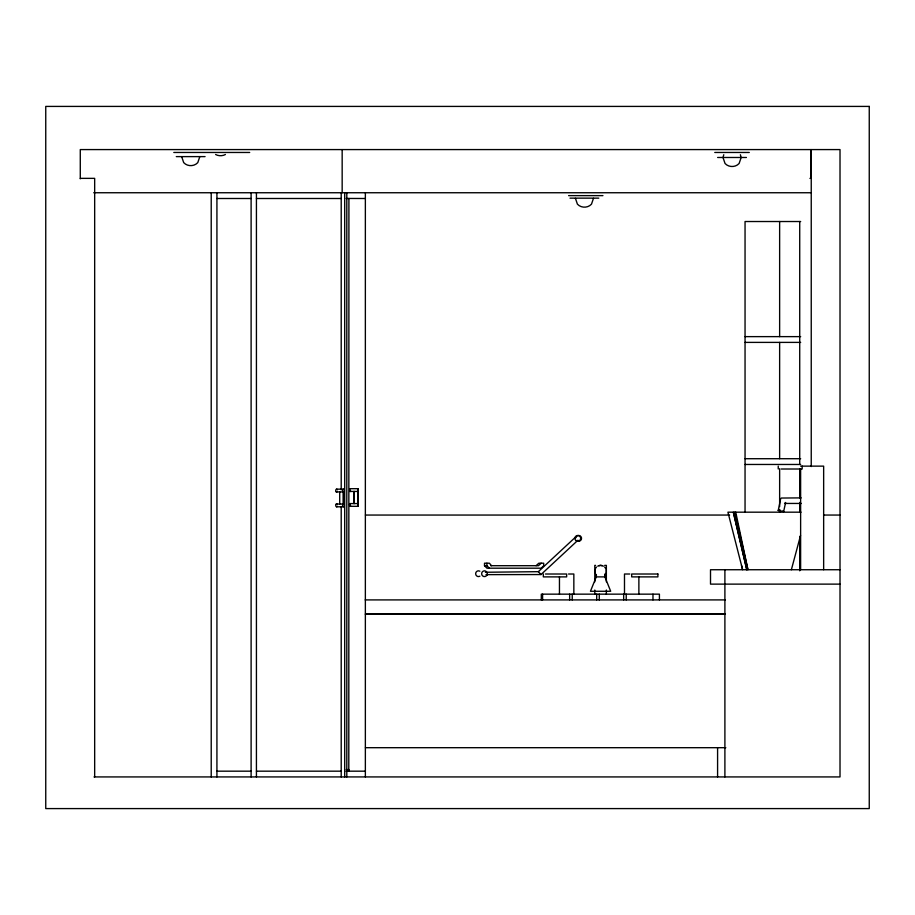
<?xml version="1.0" encoding="UTF-8"?>
<svg xmlns="http://www.w3.org/2000/svg" width="915" height="915" viewBox="0 0 915 915"><rect width="100%" height="100%" fill="white"/><g stroke="black" fill="none" stroke-linecap="round" stroke-linejoin="round"><path stroke-width="1.37" d="M346.808 776.927L346.808 192.745M785.619 502.472L783.652 511.531L778.219 510.49L780.644 498.858M199.779 156.762L197.777 162.618C194.129 166.644 187.346 166.644 183.698 162.618L181.696 156.762M593.492 198.292L591.49 204.148C587.842 208.174 581.059 208.174 577.411 204.148L575.409 198.292M723.765 154.715L723.033 157.632L725.046 163.488C728.683 167.514 735.477 167.514 739.114 163.488L741.127 157.632L740.395 154.715M791.372 569.736L800.545 535.469M350.571 490.852L350.09 491.572L349.622 490.852L350.09 488.69L358.074 488.69L358.074 491.572L358.074 488.69M350.571 505.606C349.69 507.951 348.844 502.884 350.365 503.65M596.26 574.586L596.26 576.885L590.45 591.273L610.694 591.273L604.895 576.885L604.895 574.014M595.596 568.261L596.511 567.06M604.643 575.203L605.558 574.014M485.385 572.264L538.329 571.669L576.278 536.419M485.991 574.631L541.005 574.551L577.925 540.25M785.413 502.964L784.567 503.444L801.391 503.444M536.064 565.699L538.832 563.205L543.693 563.205L543.693 565.699L541.222 568.192L486.986 568.192L484.504 565.699L484.504 563.205L489.365 563.205L491.572 565.699M541.222 563.205L538.443 565.699L490.6 565.699M225.41 154.498C222.665 156.122 218.365 156.122 215.62 154.498M778.15 510.364L780.278 510.398M337.052 491.835L336.171 491.835A1.441 0.881 -90 0 1 335.988 489.571A1.441 0.881 -90 0 1 337.372 489.868M597.701 566.145L600.572 565.379L603.454 566.145M358.074 506.327L358.074 503.456L358.074 506.327L350.09 506.327M781.204 498.046L801.151 497.886M173.793 152.462L249.692 152.462M714.764 152.462L749.282 152.462M176.286 156.614L205.063 156.614M717.635 157.483L746.411 157.483M80.28 178.356L94.668 178.356L94.668 776.927M809.935 178.356L811.239 178.356M93.719 192.745L810.644 192.745M568.581 195.627L602.939 195.627M569.999 198.143L598.776 198.143M216.924 198.498L251.11 198.498M256.429 198.498L341.204 198.498M346.225 198.452L365.36 198.498M800.671 221.522L745.05 221.522L745.05 512.24M745.05 336.629L800.671 336.629M745.05 342.393L800.671 342.393M745.05 458.712L800.671 458.712M745.05 464.465L800.671 464.465M800.625 466.135L823.649 466.135L823.649 569.736M781.216 469.006L802.169 469.006L802.169 466.135M336.617 489.159L343.457 489.159M336.285 491.915L343.125 491.915L343.125 504.039L336.285 504.039M336.617 506.796L343.457 506.796M801.048 512.183L727.928 512.183L742.614 569.736L741.505 565.356M365.428 515.053L729.621 515.053M823.569 515.053L840.016 515.053M595.574 565.379L594.796 565.379L594.796 581.826M604.666 565.379L606.359 565.379L606.359 581.826M484.504 565.699L486.894 565.699L489.365 568.192M840.016 569.736L710.509 569.736L710.509 584.125L840.016 584.125M545.432 574.014L566.648 574.014L566.648 576.885L543.327 576.885L543.327 574.014M568.512 574.014L573.842 574.014L573.842 594.155M629.817 574.014L624.488 574.014L624.488 594.155M596.26 576.885L604.895 576.885M365.211 599.908L725.412 599.908M365.428 614.011L725.412 614.011M365.428 614.297L725.412 614.297M365.428 747.692L725.812 747.692M346.225 769.618L348.924 769.618M346.007 771.173L348.798 771.173L348.912 198.498M216.924 771.173L251.11 771.173M256.429 771.173L341.204 771.173M346.808 771.173L365.36 771.173M94.005 776.927L840.016 776.927L840.016 149.58L80.28 149.58L80.28 178.825M782.908 511.073L783.652 511.531M538.329 571.669L541.005 574.551M604.643 567.06L605.558 568.261M595.596 574.014L596.511 575.203M746.754 569.736L733.338 512.183L746.823 569.736M734.837 512.183L747.944 569.736L735.74 512.183M811.239 149.58L811.239 466.547M810.907 149.58L810.907 178.356M800.625 469.006L800.625 569.736M799.721 221.522L799.721 464.465M799.721 468.674L799.721 498.195M799.721 502.404L799.721 512.24M799.721 536.499L799.721 570.811M779.637 221.522L779.637 336.629M779.637 342.393L779.637 458.712M779.637 468.674L779.637 506.624M779.637 509.438L779.637 512.24M778.242 466.135L778.242 469.006M724.897 569.736L724.897 776.927M717.589 747.692L717.589 776.927M659.418 599.908L659.418 594.155L541.303 594.155L541.303 599.908M652.978 594.155L652.978 599.908M638.876 576.885L638.876 594.155M626.226 594.155L626.226 599.908M623.664 594.155L623.664 599.908M606.359 590.049L606.359 594.155M599.279 594.155L599.279 599.908M596.694 594.155L596.694 599.908M594.796 590.049L594.796 594.155M572.23 594.155L572.23 599.908M569.645 594.155L569.645 599.908M559.454 576.885L559.454 594.155M542.595 594.155L542.595 599.908M486.894 563.205L486.894 565.699M365.36 192.745L365.36 776.927M358.28 491.447L358.28 503.57M354.288 491.447L354.288 503.57M353.876 491.447L353.876 503.57M349.885 490.131L349.885 491.447L357.856 491.447L357.856 503.57L349.885 503.57L349.885 504.897M344.703 192.745L344.703 776.927M343.8 491.915L343.8 504.039M342.164 149.58L342.164 192.745M341.204 192.745L341.204 489.834M341.204 506.979L341.204 776.927M339.705 491.915L339.705 504.039M256.429 192.745L256.429 776.927M251.11 192.745L251.11 776.927M216.924 192.745L216.924 776.927M211.216 192.745L211.216 776.927M337.372 504.634A1.441 0.881 -90 0 0 337.052 504.108L336.171 504.108A1.441 0.881 -90 0 0 335.919 506.224A1.441 0.881 -90 0 0 337.235 506.372M577.685 535.641A2.882 2.871 0 0 1 581.494 538.855A2.882 2.871 0 0 1 576.805 540.548M575.821 537.837A2.882 2.871 0 0 1 576.05 537.128M576.461 536.487A2.882 2.871 0 0 1 577.01 535.984M479.872 576.198A2.882 2.814 -90 0 1 475.651 573.705A2.882 2.814 -90 0 1 479.872 571.212M595.013 572.618A5.753 5.753 0 0 1 595.013 569.645M599.085 565.573A5.753 5.753 0 0 1 602.07 565.573M606.13 569.645A5.753 5.753 0 0 1 606.13 572.618M343.903 491.835L343.022 491.835A1.441 0.881 -90 0 1 342.793 489.662A1.441 0.881 -90 0 1 344.132 489.662A1.441 0.881 -90 0 1 343.903 491.835M343.239 503.959L343.022 504.108A1.441 0.881 -90 0 0 342.793 506.281A1.441 0.881 -90 0 0 344.132 506.281A1.441 0.881 -90 0 0 343.903 504.108L343.239 503.959M869.25 106.415L45.75 106.415L45.75 808.586L869.25 808.586L869.25 106.415M657.885 574.014L631.682 574.014L631.682 576.885L657.885 576.885L657.885 574.014M575.935 540.548A2.882 2.871 0 0 0 580.625 538.855A2.882 2.871 0 0 0 576.816 535.641A2.882 2.871 0 0 0 575.935 540.548M486.894 575.146A2.882 2.814 -90 0 0 484.458 570.834A2.882 2.814 -90 0 0 482.022 575.146A2.882 2.814 -90 0 0 486.894 575.146"/></g></svg>
